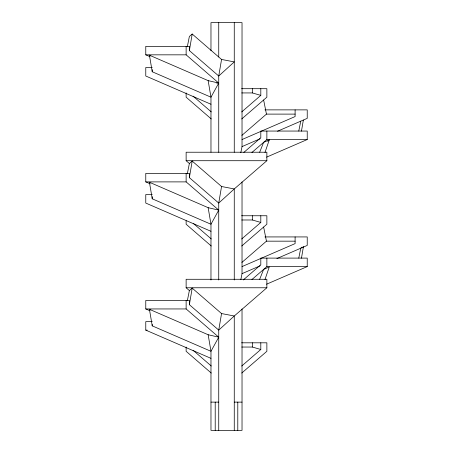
<?xml version="1.0" encoding="UTF-8"?>
<svg xmlns="http://www.w3.org/2000/svg" width="453" height="453" viewBox="0 0 453 453"><rect width="100%" height="100%" fill="white"/><g stroke="black" fill="none" stroke-linecap="round" stroke-linejoin="round"><path stroke-width="0.68" d="M221.557 59.451L218.737 76.013L189.371 50.583L192.197 34.02L221.557 59.451L234.263 61.897L218.737 76.013L218.737 152.242M218.737 280.005L218.737 203.063L189.371 177.638L192.197 161.075L221.557 186.506L234.263 188.946L266.868 160.713L266.868 152.225L186.132 152.225L186.132 160.713L189.371 163.522L187.395 173.403M218.737 430.35L218.737 330.118L189.371 304.688L192.197 288.125L221.557 313.555L234.263 316.001L266.868 287.768L266.868 279.28L186.132 279.28L186.132 287.768L189.371 290.571L187.395 300.452M221.557 186.506L218.737 203.063L234.263 188.946L234.263 280.005M221.557 313.555L218.737 330.118L234.263 316.001L234.263 430.35M301.46 131.144L303.346 120.102M301.46 258.199L303.459 246.466M187.395 46.348L189.371 36.467L192.197 34.02M240.82 152.65L242.027 146.596L242.027 22.65L210.973 22.65L210.973 50.736M240.82 279.699L242.027 273.652L242.027 181.891M298.776 131.053L300.758 121.166M298.776 258.102L300.758 248.221L302.168 246.998M264.982 152.485L269.275 139.898L263.629 142.344L259.677 152.225M264.982 279.541L269.275 266.953L263.629 269.399L259.677 279.28M189.371 177.638L189.371 173.403L145.77 173.403L145.77 181.891L186.132 181.891L218.737 210.124L210.973 224.241L210.973 280.005M189.371 304.688L189.371 300.452L145.77 300.452L145.77 308.946L186.132 308.946L218.737 337.179L210.973 351.296L210.973 430.35L242.027 430.35L242.027 308.946M241.698 111.931L260.803 95.379L260.803 88.697M189.371 163.522L192.197 161.075M241.738 118.946L266.868 97.185L266.868 88.697L241.596 88.697M241.891 135.379L266.449 114.111L295.107 114.111M243.816 152.44L260.803 137.729L260.803 131.053L307.23 131.053L307.23 139.541L266.562 157.151M251.885 152.514L266.868 139.541L307.23 139.541M267.672 141.285L269.275 139.898M241.698 238.98L260.803 222.434L260.803 215.753M189.371 290.571L192.197 288.125M241.738 246.002L266.868 224.241L266.868 215.753L241.596 215.753M241.891 262.429L266.449 241.166L295.107 241.166M243.289 279.954L260.803 264.784L260.803 258.102L307.23 258.102L307.23 266.591L266.562 284.207M251.885 279.569L266.868 266.591L307.23 266.591M241.698 366.035L260.803 349.484L260.803 342.808M241.749 373.051L266.868 351.296L266.868 342.808L241.596 342.808M242.027 139.541L295.107 116.557L295.107 109.875M242.027 146.596L260.096 138.771M277.525 131.228L307.23 118.363L307.23 109.875L264.926 109.875M242.027 266.591L295.107 243.606L295.107 236.93M242.027 273.652L260.096 265.826M276.879 258.561L307.23 245.418L307.23 236.93L264.926 236.93M189.371 50.583L189.371 46.348L145.77 46.348L145.77 54.836L186.132 54.836L218.737 83.069L210.973 97.185L210.973 152.242M152.242 67.525L145.77 67.525L145.77 76.013L210.973 104.247M216.619 83.069L218.737 83.069L208.148 80.628L149.422 55.198L152.242 71.761L210.973 97.185L208.148 80.628M241.721 92.933L252.332 92.933L260.803 95.379M186.132 160.713L266.868 160.713M152.242 194.575L145.77 194.575L145.77 203.063L210.973 231.302M241.721 219.988L252.332 219.988L260.803 222.434M186.132 287.768L266.868 287.768M152.242 321.63L145.77 321.63L145.77 330.118L210.973 358.351M145.77 330.118L147.157 330.118M241.721 347.043L252.332 347.043L260.803 349.484M210.973 402.117L218.737 402.117M234.263 402.117L242.027 402.117M208.148 207.678L210.973 224.241L152.242 198.81L149.422 182.248L208.148 207.678L218.737 210.124M208.148 334.733L210.973 351.296L152.242 325.866L149.422 309.303L208.148 334.733L218.737 337.179M145.77 54.836L149.654 56.517M145.77 181.891L150.3 183.856M145.77 308.946L149.654 310.628M149.422 55.198L150.362 56.013M193.108 96.172L211.262 111.891M211.251 118.941L186.132 97.185L186.132 92.944M193.646 223.686L211.262 238.946M211.251 245.996L186.132 224.241L186.132 220.702M149.422 309.303L150.362 310.118M193.108 350.277L211.262 365.996M211.251 373.051L186.132 351.296L186.132 347.049M263.629 99.994L266.449 114.111M263.629 227.044L266.449 241.166M266.868 131.053L266.868 139.541M266.868 258.102L266.868 266.591M252.332 88.697L252.332 92.933M252.332 215.753L252.332 219.988M252.332 342.808L252.332 347.043M237.791 402.117L237.791 430.35M234.263 22.65L234.263 152.242M218.737 22.65L218.737 56.987M215.209 402.117L215.209 430.35M186.132 46.348L186.132 54.836M186.132 173.403L186.132 181.891M186.132 300.452L186.132 308.946M152.242 69.643L152.242 71.761M152.242 196.693L152.242 198.81M152.242 324.456L152.242 325.866"/></g></svg>
